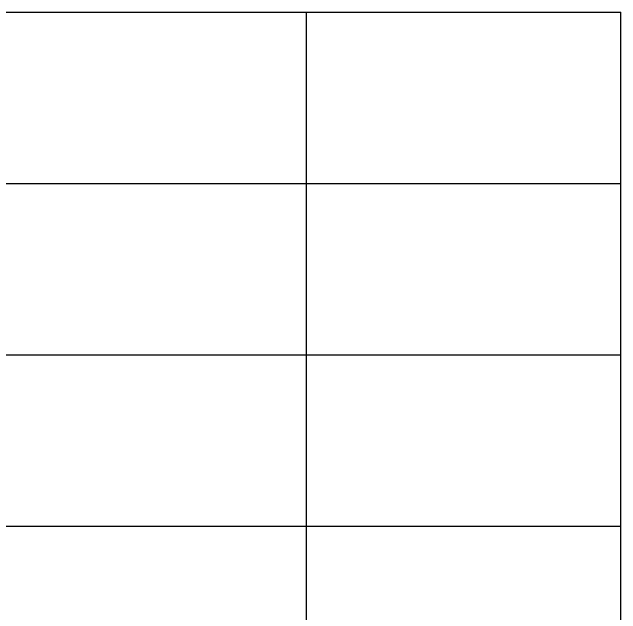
# Model space of a CAD drawing. Header units: millimetres. Extents: x -66 to 354, y -113 to 184.
# Drawn here: x 326.37 to 339.17, y 52.23 to 64.88 of the extents above; entities that cross this region are included whole.
import ezdxf

# ---------------------------------------------------------------- set-up
doc = ezdxf.new("R2010")
doc.units = ezdxf.units.MM

# ---------------------------------------------------------------- blocks, each defined once
blk = doc.blocks.new('Unknown-234527029-4381')
at = {"color": 7, "linetype": 'Continuous'}
for p, q in [((271.301, 64.881), (339.172, 64.881)), ((332.563, 39.65), (332.563, 64.881)), ((339.172, -98.037), (339.172, 64.881)), ((271.301, 61.278), (339.172, 61.278)), ((271.301, 57.673), (339.172, 57.673)), ((271.301, 54.068), (339.172, 54.068))]:
    blk.add_line(p, q, dxfattribs=at)

msp = doc.modelspace()

# ---------------------------------------------------------------- block references
msp.add_blockref('Unknown-234527029-4381', (0, 0))

doc.saveas('drawing.dxf')
